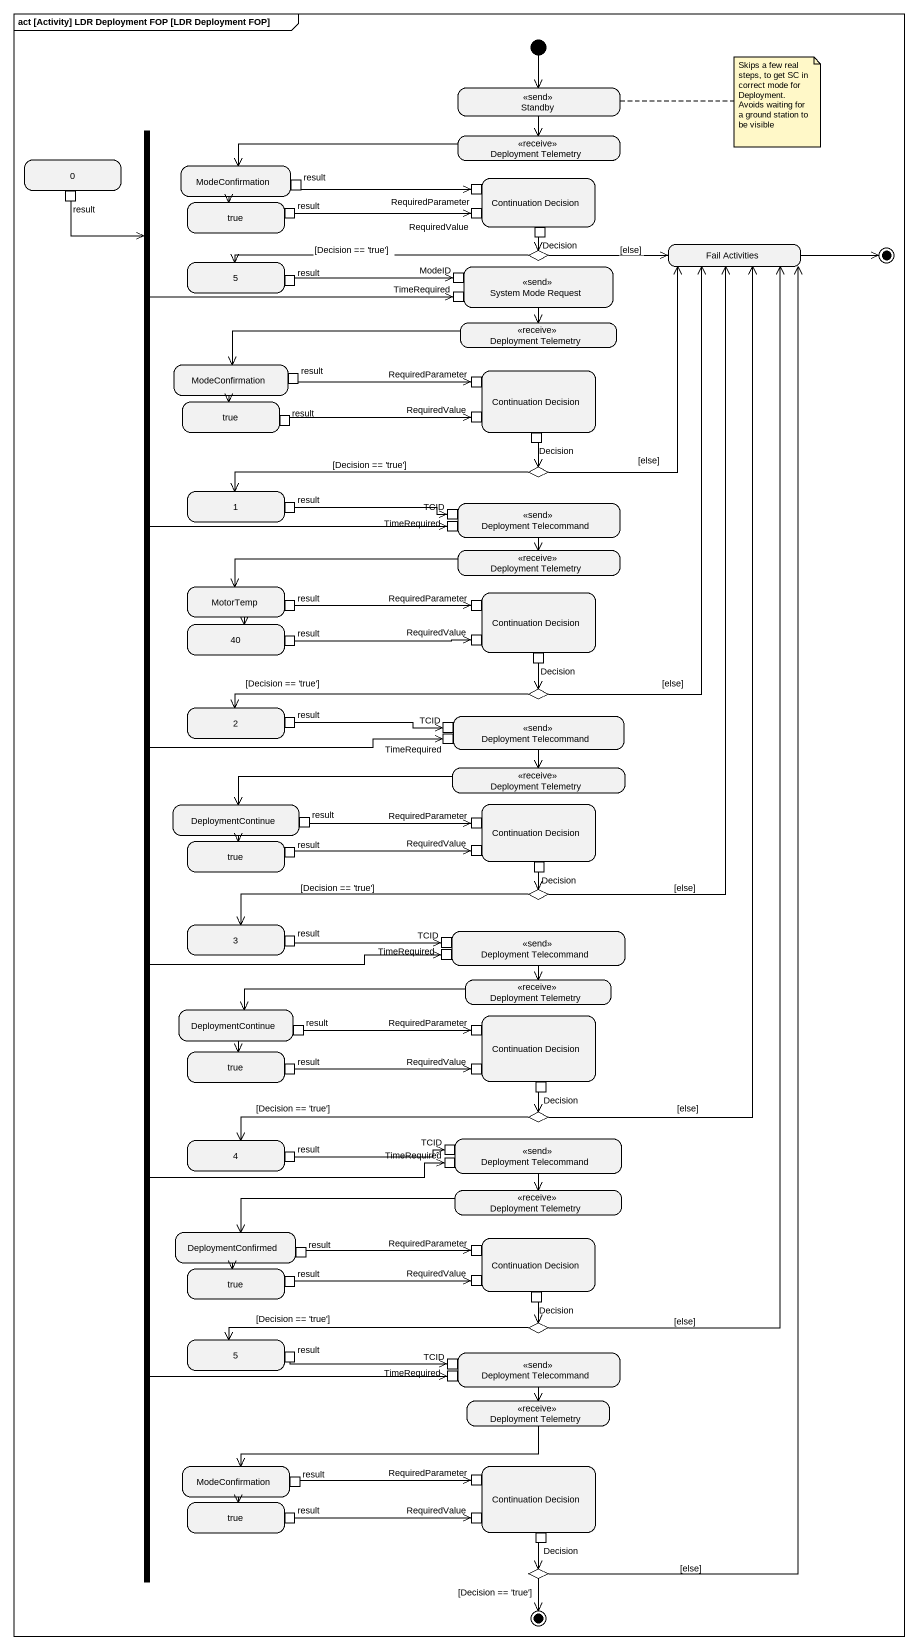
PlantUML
@startuml
mainframe act [Activity] LDR Deployment FOP [LDR Deployment FOP]
hide empty description
state Standby <<send>>
state "0" as s0 {
  state result <<outputPin>>
}
state fork1 <<fork>>
state "Deployment Telemetry" as Deployment_Telemetry <<receive>>
state ModeConfirmation {
  state "result" as result_2 <<outputPin>>
}
state true {
  state "result" as result_3 <<outputPin>>
}
state "Continuation Decision" as Continuation_Decision {
  state RequiredParameter <<inputPin>>
  state RequiredValue <<inputPin>>
  state Decision <<outputPin>>
}
state "5" as s5 {
  state "result" as result_4 <<outputPin>>
}
state "System Mode Request" as System_Mode_Request <<send>> {
  state ModeID <<inputPin>>
  state TimeRequired <<inputPin>>
}
state choice1 <<choice>>
state "Fail Activities" as Fail_Activities
state final1 <<end>>
state "Deployment Telemetry" as Deployment_Telemetry_2 <<receive>>
state "ModeConfirmation" as ModeConfirmation_2 {
  state "result" as result_5 <<outputPin>>
}
state "Continuation Decision" as Continuation_Decision_2 {
  state "RequiredParameter" as RequiredParameter_2 <<inputPin>>
  state "RequiredValue" as RequiredValue_2 <<inputPin>>
  state "Decision" as Decision_2 <<outputPin>>
}
state "true" as true_2 {
  state "result" as result_6 <<outputPin>>
}
state choice2 <<choice>>
state "1" as s1 {
  state "result" as result_7 <<outputPin>>
}
state "Deployment Telecommand" as Deployment_Telecommand <<send>> {
  state TCID <<inputPin>>
  state "TimeRequired" as TimeRequired_2 <<inputPin>>
}
state "Deployment Telemetry" as Deployment_Telemetry_3 <<receive>>
state MotorTemp {
  state "result" as result_8 <<outputPin>>
}
state "40" as s40 {
  state "result" as result_9 <<outputPin>>
}
state "Continuation Decision" as Continuation_Decision_3 {
  state "RequiredParameter" as RequiredParameter_3 <<inputPin>>
  state "RequiredValue" as RequiredValue_3 <<inputPin>>
  state "Decision" as Decision_3 <<outputPin>>
}
state choice3 <<choice>>
state "2" as s2 {
  state "result" as result_10 <<outputPin>>
}
state "Deployment Telecommand" as Deployment_Telecommand_2 <<send>> {
  state "TCID" as TCID_2 <<inputPin>>
  state "TimeRequired" as TimeRequired_3 <<inputPin>>
}
state "Deployment Telemetry" as Deployment_Telemetry_4 <<receive>>
state DeploymentContinue {
  state "result" as result_11 <<outputPin>>
}
state "Continuation Decision" as Continuation_Decision_4 {
  state "RequiredParameter" as RequiredParameter_4 <<inputPin>>
  state "RequiredValue" as RequiredValue_4 <<inputPin>>
  state "Decision" as Decision_4 <<outputPin>>
}
state "true" as true_3 {
  state "result" as result_12 <<outputPin>>
}
state choice4 <<choice>>
state "3" as s3 {
  state "result" as result_13 <<outputPin>>
}
state "Deployment Telecommand" as Deployment_Telecommand_3 <<send>> {
  state "TCID" as TCID_3 <<inputPin>>
  state "TimeRequired" as TimeRequired_4 <<inputPin>>
}
state "DeploymentContinue" as DeploymentContinue_2 {
  state "result" as result_14 <<outputPin>>
}
state "Deployment Telemetry" as Deployment_Telemetry_5 <<receive>>
state "Continuation Decision" as Continuation_Decision_5 {
  state "RequiredParameter" as RequiredParameter_5 <<inputPin>>
  state "RequiredValue" as RequiredValue_5 <<inputPin>>
  state "Decision" as Decision_5 <<outputPin>>
}
state "true" as true_4 {
  state "result" as result_15 <<outputPin>>
}
state choice5 <<choice>>
state "4" as s4 {
  state "result" as result_16 <<outputPin>>
}
state "Deployment Telecommand" as Deployment_Telecommand_4 <<send>> {
  state "TCID" as TCID_4 <<inputPin>>
  state "TimeRequired" as TimeRequired_5 <<inputPin>>
}
state "Deployment Telemetry" as Deployment_Telemetry_6 <<receive>>
state DeploymentConfirmed {
  state "result" as result_17 <<outputPin>>
}
state "Continuation Decision" as Continuation_Decision_6 {
  state "RequiredParameter" as RequiredParameter_6 <<inputPin>>
  state "RequiredValue" as RequiredValue_6 <<inputPin>>
  state "Decision" as Decision_6 <<outputPin>>
}
state "true" as true_5 {
  state "result" as result_18 <<outputPin>>
}
state choice6 <<choice>>
state "5" as s5_2 {
  state "result" as result_19 <<outputPin>>
}
state "Deployment Telecommand" as Deployment_Telecommand_5 <<send>> {
  state "TCID" as TCID_5 <<inputPin>>
  state "TimeRequired" as TimeRequired_6 <<inputPin>>
}
state "Deployment Telemetry" as Deployment_Telemetry_7 <<receive>>
state "ModeConfirmation" as ModeConfirmation_3 {
  state "result" as result_20 <<outputPin>>
}
state "Continuation Decision" as Continuation_Decision_7 {
  state "RequiredParameter" as RequiredParameter_7 <<inputPin>>
  state "RequiredValue" as RequiredValue_7 <<inputPin>>
  state "Decision" as Decision_7 <<outputPin>>
}
state "true" as true_6 {
  state "result" as result_21 <<outputPin>>
}
state choice7 <<choice>>
state final2 <<end>>
[*] --> Standby
Standby --> Deployment_Telemetry
fork1 -up-> TimeRequired
fork1 -up-> TimeRequired_2
fork1 -right-> TimeRequired_3
fork1 -right-> TimeRequired_4
fork1 --> TimeRequired_5
fork1 --> TimeRequired_6
Deployment_Telemetry -left-> ModeConfirmation
result --> fork1
ModeConfirmation --> true
result_2 -right-> RequiredParameter
result_3 -right-> RequiredValue
Decision --> choice1
result_4 -right-> ModeID
System_Mode_Request --> Deployment_Telemetry_2
choice1 -left-> s5 : [Decision == 'true']
choice1 -right-> Fail_Activities : [else]
Fail_Activities -right-> final1
Deployment_Telemetry_2 -left-> ModeConfirmation_2
ModeConfirmation_2 --> true_2
result_5 -right-> RequiredParameter_2
result_6 -right-> RequiredValue_2
Decision_2 --> choice2
choice2 -up-> Fail_Activities : [else]
choice2 -left-> s1 : [Decision == 'true']
result_7 -right-> TCID
Deployment_Telecommand --> Deployment_Telemetry_3
Deployment_Telemetry_3 -left-> MotorTemp
MotorTemp --> s40
result_8 -right-> RequiredParameter_3
result_9 -right-> RequiredValue_3
Decision_3 --> choice3
choice3 -up-> Fail_Activities : [else]
choice3 -left-> s2 : [Decision == 'true']
result_10 -right-> TCID_2
Deployment_Telecommand_2 --> Deployment_Telemetry_4
Deployment_Telemetry_4 -left-> DeploymentContinue
DeploymentContinue --> true_3
result_11 -right-> RequiredParameter_4
result_12 -right-> RequiredValue_4
Decision_4 --> choice4
choice4 -up-> Fail_Activities : [else]
choice4 -left-> s3 : [Decision == 'true']
result_13 -right-> TCID_3
Deployment_Telecommand_3 --> Deployment_Telemetry_5
DeploymentContinue_2 --> true_4
Deployment_Telemetry_5 -left-> DeploymentContinue_2
result_14 -right-> RequiredParameter_5
result_15 -right-> RequiredValue_5
Decision_5 --> choice5
choice5 -up-> Fail_Activities : [else]
choice5 -left-> s4 : [Decision == 'true']
result_16 -right-> TCID_4
Deployment_Telecommand_4 --> Deployment_Telemetry_6
Deployment_Telemetry_6 -left-> DeploymentConfirmed
DeploymentConfirmed --> true_5
result_17 -right-> RequiredParameter_6
result_18 -right-> RequiredValue_6
choice6 -up-> Fail_Activities : [else]
choice6 -left-> s5_2 : [Decision == 'true']
Decision_6 --> choice6
result_19 -right-> TCID_5
Deployment_Telecommand_5 --> Deployment_Telemetry_7
Deployment_Telemetry_7 -left-> ModeConfirmation_3
ModeConfirmation_3 --> true_6
result_20 -right-> RequiredParameter_7
result_21 -right-> RequiredValue_7
Decision_7 --> choice7
choice7 -up-> Fail_Activities : [else]
choice7 --> final2 : [Decision == 'true']
note right of Standby
  Skips a few real steps, to get SC in correct mode for Deployment.
  Avoids waiting for a ground station to be visible
end note
@enduml
